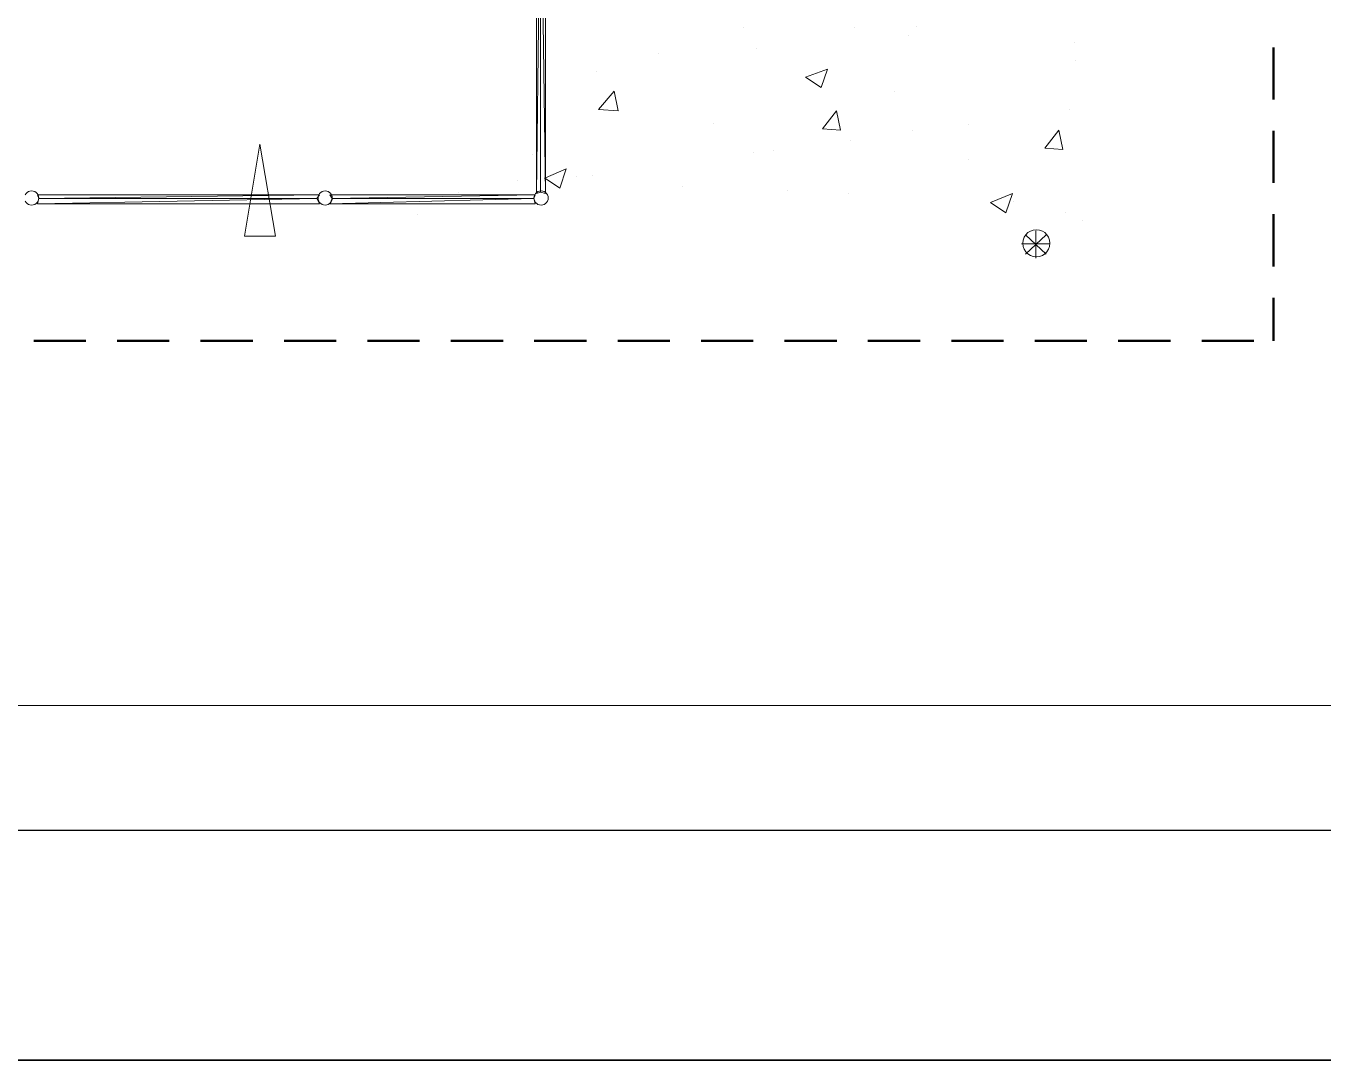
# Paper-space layout '03 Scan Locations' of a CAD drawing. Header units: millimetres. Extents: x 5 to 415, y 5 to 292.
# Drawn here: x 215.2 to 277.4, y 5 to 54.6 of the extents above; entities that cross this region are included whole.
import ezdxf

# ---------------------------------------------------------------- set-up
doc = ezdxf.new("R2010")
doc.units = ezdxf.units.MM
doc.linetypes.add('DASHED_REVIEW', pattern=[4, 2.5, -1.5])
for name, color, linetype in [('BEAMS', 7, 'Continuous'), ('EXISTING', 7, 'Continuous'), ('FRAME', 7, 'Continuous'), ('PROPOSED', 7, 'Continuous')]:
    doc.layers.add(name, color=color, linetype=linetype)

# ---------------------------------------------------------------- blocks, each defined once
blk = doc.blocks.new('SHEET_03')
at = {"layer": 'BEAMS', "color": 7, "linetype": 'DASHED_REVIEW', "lineweight": 50}
for p in [(275.046, 61.542), (183.596, 39.47)]:
    blk.add_line(p, (275.046, 39.47), dxfattribs=at)
at = {"layer": 'EXISTING', "color": 254, "linetype": 'Continuous', "lineweight": 13}
for p, q in [((239.706, 63.216), (239.706, 46.538)), ((239.706, 46.538), (239.892, 63.154)), ((239.892, 63.154), (239.892, 46.6)), ((240.14, 46.538), (239.892, 63.154)), ((239.892, 63.154), (240.14, 46.538)), ((240.14, 46.538), (240.14, 63.216)), ((249.626, 54.474), (249.626, 54.474)), ((254.958, 54.474), (254.958, 54.474)), ((257.934, 54.536), (257.934, 54.536)), ((257.562, 54.102), (257.562, 54.102)), ((265.498, 53.792), (265.498, 53.792)), ((245.534, 53.234), (245.534, 53.234)), ((250.246, 53.482), (250.246, 53.482)), ((265.56, 52.924), (265.56, 52.924)), ((242.558, 52.366), (242.558, 52.366)), ((252.602, 52.118), (253.656, 52.49)), ((253.346, 51.622), (253.656, 52.49)), ((252.602, 52.118), (253.346, 51.622)), ((242.682, 50.568), (243.426, 51.436)), ((243.612, 50.506), (243.426, 51.436)), ((256.88, 51.436), (256.88, 51.436)), ((242.682, 50.568), (243.612, 50.506)), ((253.408, 49.638), (254.09, 50.506)), ((254.276, 49.576), (254.09, 50.506)), ((265.25, 50.568), (265.25, 50.568)), ((248.2, 49.886), (248.2, 49.886)), ((260.414, 49.824), (260.414, 49.824)), ((253.408, 49.638), (254.276, 49.576)), ((257.748, 49.576), (257.748, 49.576)), ((264.072, 48.708), (264.754, 49.576)), ((264.94, 48.646), (264.754, 49.576)), ((225.694, 44.492), (226.438, 48.894)), ((226.438, 48.894), (227.182, 44.492)), ((250.122, 48.522), (250.122, 48.522)), ((251.052, 48.584), (251.052, 48.584)), ((254.772, 49.08), (254.772, 49.08)), ((264.072, 48.708), (264.94, 48.646)), ((239.52, 48.398), (239.52, 48.398)), ((260.414, 48.15), (260.414, 48.15)), ((240.078, 47.282), (240.822, 46.786)), ((240.14, 47.282), (241.132, 47.716)), ((240.822, 46.786), (241.132, 47.716)), ((241.628, 47.344), (241.628, 47.344)), ((242.372, 47.406), (242.372, 47.406)), ((238.776, 47.158), (238.776, 47.158)), ((246.712, 46.848), (246.712, 46.848)), ((251.734, 46.662), (251.734, 46.662)), ((229.29, 46.476), (215.774, 46.476)), ((215.774, 46.476), (215.836, 46.29)), ((229.166, 46.29), (215.774, 46.042)), ((215.774, 46.042), (215.836, 46.29)), ((215.774, 46.042), (229.29, 46.042)), ((215.836, 46.29), (229.29, 46.476)), ((215.836, 46.29), (229.166, 46.29)), ((229.166, 46.29), (215.836, 46.29)), ((229.29, 46.476), (229.166, 46.29)), ((229.29, 46.042), (229.166, 46.29)), ((239.644, 46.476), (229.786, 46.476)), ((229.786, 46.476), (229.91, 46.29)), ((239.582, 46.29), (229.786, 46.042)), ((229.786, 46.042), (229.91, 46.29)), ((229.786, 46.042), (239.644, 46.042)), ((229.91, 46.29), (239.644, 46.476)), ((229.91, 46.29), (239.582, 46.29)), ((239.582, 46.29), (229.91, 46.29)), ((234.87, 46.476), (234.87, 46.476)), ((235.986, 46.6), (235.986, 46.6)), ((239.644, 46.476), (239.582, 46.29)), ((239.644, 46.042), (239.582, 46.29)), ((239.892, 46.6), (239.706, 46.538)), ((239.892, 46.6), (240.14, 46.538)), ((254.648, 46.538), (254.648, 46.538)), ((261.468, 46.104), (262.522, 46.538)), ((261.468, 46.104), (262.212, 45.608)), ((262.212, 45.608), (262.522, 46.538)), ((262.584, 46.166), (262.584, 46.166)), ((234.002, 45.546), (234.002, 45.546)), ((265.064, 45.608), (265.064, 45.608)), ((263.52, 44.785), (263.383, 44.736)), ((263.669, 44.802), (263.52, 44.785)), ((263.818, 44.785), (263.669, 44.802)), ((263.955, 44.736), (263.818, 44.785)), ((265.87, 45.236), (265.87, 45.236)), ((227.182, 44.492), (225.694, 44.492)), ((263.035, 44.3), (263.018, 44.151)), ((263.084, 44.437), (263.035, 44.3)), ((263.161, 44.558), (263.084, 44.437)), ((264.134, 44.554), (263.142, 43.624)), ((264.134, 43.624), (263.142, 44.554)), ((263.262, 44.659), (263.161, 44.558)), ((263.383, 44.736), (263.262, 44.659)), ((263.638, 44.74), (263.638, 43.438)), ((264.076, 44.659), (263.955, 44.736)), ((264.177, 44.558), (264.076, 44.659)), ((264.254, 44.437), (264.177, 44.558)), ((264.303, 44.3), (264.254, 44.437)), ((264.32, 44.151), (264.303, 44.3)), ((264.32, 44.12), (262.956, 44.12)), ((263.018, 44.151), (263.035, 44.002)), ((263.035, 44.002), (263.084, 43.865)), ((263.084, 43.865), (263.161, 43.744)), ((263.161, 43.744), (263.262, 43.643)), ((263.262, 43.643), (263.383, 43.566)), ((263.383, 43.566), (263.52, 43.517)), ((263.818, 43.517), (263.955, 43.566)), ((263.955, 43.566), (264.076, 43.643)), ((264.076, 43.643), (264.177, 43.744)), ((264.177, 43.744), (264.254, 43.865)), ((264.254, 43.865), (264.303, 44.002)), ((264.303, 44.002), (264.32, 44.151)), ((263.52, 43.517), (263.669, 43.5)), ((263.669, 43.5), (263.818, 43.517))]:
    blk.add_line(p, q, dxfattribs=at)
at = {"layer": 'FRAME', "color": 7, "linetype": 'Continuous', "lineweight": 15}
blk.add_line((28, 22), (327, 22), dxfattribs=at)
at = {"layer": 'FRAME', "color": 7, "linetype": 'Continuous', "lineweight": 25}
blk.add_line((335, 16), (15, 16), dxfattribs=at)
at = {"layer": 'FRAME', "color": 7, "linetype": 'Continuous', "lineweight": 35}
blk.add_line((415, 5), (5, 5), dxfattribs=at)
at = {"layer": 'PROPOSED', "color": 250, "linetype": 'Continuous', "lineweight": 13}
for p, q in [((215.417, 46.653), (215.345, 46.627)), ((215.495, 46.662), (215.417, 46.653)), ((215.573, 46.653), (215.495, 46.662)), ((215.645, 46.627), (215.573, 46.653)), ((229.491, 46.653), (229.419, 46.627)), ((229.569, 46.662), (229.491, 46.653)), ((229.647, 46.653), (229.569, 46.662)), ((229.719, 46.627), (229.647, 46.653)), ((239.845, 46.653), (239.773, 46.627)), ((239.923, 46.662), (239.845, 46.653)), ((240.001, 46.653), (239.923, 46.662)), ((240.073, 46.627), (240.001, 46.653)), ((215.229, 46.534), (215.189, 46.471)), ((215.189, 46.171), (215.229, 46.108)), ((215.282, 46.587), (215.229, 46.534)), ((215.229, 46.108), (215.282, 46.055)), ((215.345, 46.627), (215.282, 46.587)), ((215.282, 46.055), (215.345, 46.015)), ((215.708, 46.587), (215.645, 46.627)), ((215.645, 46.015), (215.708, 46.055)), ((215.761, 46.534), (215.708, 46.587)), ((215.708, 46.055), (215.761, 46.108)), ((215.801, 46.471), (215.761, 46.534)), ((215.761, 46.108), (215.801, 46.171)), ((215.836, 46.29), (215.774, 46.042)), ((215.827, 46.399), (215.801, 46.471)), ((215.801, 46.171), (215.827, 46.243)), ((215.836, 46.321), (215.827, 46.399)), ((215.827, 46.243), (215.836, 46.321)), ((229.166, 46.29), (229.29, 46.476)), ((229.237, 46.399), (229.228, 46.321)), ((229.228, 46.321), (229.237, 46.243)), ((229.263, 46.471), (229.237, 46.399)), ((229.237, 46.243), (229.263, 46.171)), ((229.303, 46.534), (229.263, 46.471)), ((229.263, 46.171), (229.303, 46.108)), ((229.356, 46.587), (229.303, 46.534)), ((229.303, 46.108), (229.356, 46.055)), ((229.419, 46.627), (229.356, 46.587)), ((229.356, 46.055), (229.419, 46.015)), ((229.782, 46.587), (229.719, 46.627)), ((229.719, 46.015), (229.782, 46.055)), ((229.835, 46.534), (229.782, 46.587)), ((229.782, 46.055), (229.835, 46.108)), ((229.91, 46.29), (229.786, 46.042)), ((229.875, 46.471), (229.835, 46.534)), ((229.835, 46.108), (229.875, 46.171)), ((229.901, 46.399), (229.875, 46.471)), ((229.875, 46.171), (229.901, 46.243)), ((229.91, 46.321), (229.901, 46.399)), ((229.901, 46.243), (229.91, 46.321)), ((239.582, 46.29), (239.644, 46.476)), ((239.591, 46.399), (239.582, 46.321)), ((239.582, 46.321), (239.591, 46.243)), ((239.617, 46.471), (239.591, 46.399)), ((239.591, 46.243), (239.617, 46.171)), ((239.657, 46.534), (239.617, 46.471)), ((239.617, 46.171), (239.657, 46.108)), ((239.71, 46.587), (239.657, 46.534)), ((239.657, 46.108), (239.71, 46.055)), ((239.706, 46.538), (239.892, 46.6)), ((239.773, 46.627), (239.71, 46.587)), ((239.71, 46.055), (239.773, 46.015)), ((240.136, 46.587), (240.073, 46.627)), ((240.073, 46.015), (240.136, 46.055)), ((240.189, 46.534), (240.136, 46.587)), ((240.136, 46.055), (240.189, 46.108)), ((240.229, 46.471), (240.189, 46.534)), ((240.189, 46.108), (240.229, 46.171)), ((240.255, 46.399), (240.229, 46.471)), ((240.229, 46.171), (240.255, 46.243)), ((240.264, 46.321), (240.255, 46.399)), ((240.255, 46.243), (240.264, 46.321)), ((215.345, 46.015), (215.417, 45.989)), ((215.417, 45.989), (215.495, 45.98)), ((215.495, 45.98), (215.573, 45.989)), ((215.573, 45.989), (215.645, 46.015)), ((229.419, 46.015), (229.491, 45.989)), ((229.491, 45.989), (229.569, 45.98)), ((229.569, 45.98), (229.647, 45.989)), ((229.647, 45.989), (229.719, 46.015)), ((239.773, 46.015), (239.845, 45.989)), ((239.845, 45.989), (239.923, 45.98)), ((239.923, 45.98), (240.001, 45.989)), ((240.001, 45.989), (240.073, 46.015))]:
    blk.add_line(p, q, dxfattribs=at)

psp = doc.layouts.new('03 Scan Locations')

# ---------------------------------------------------------------- block references
psp.add_blockref('SHEET_03', (0, 0))

doc.saveas('drawing.dxf')
